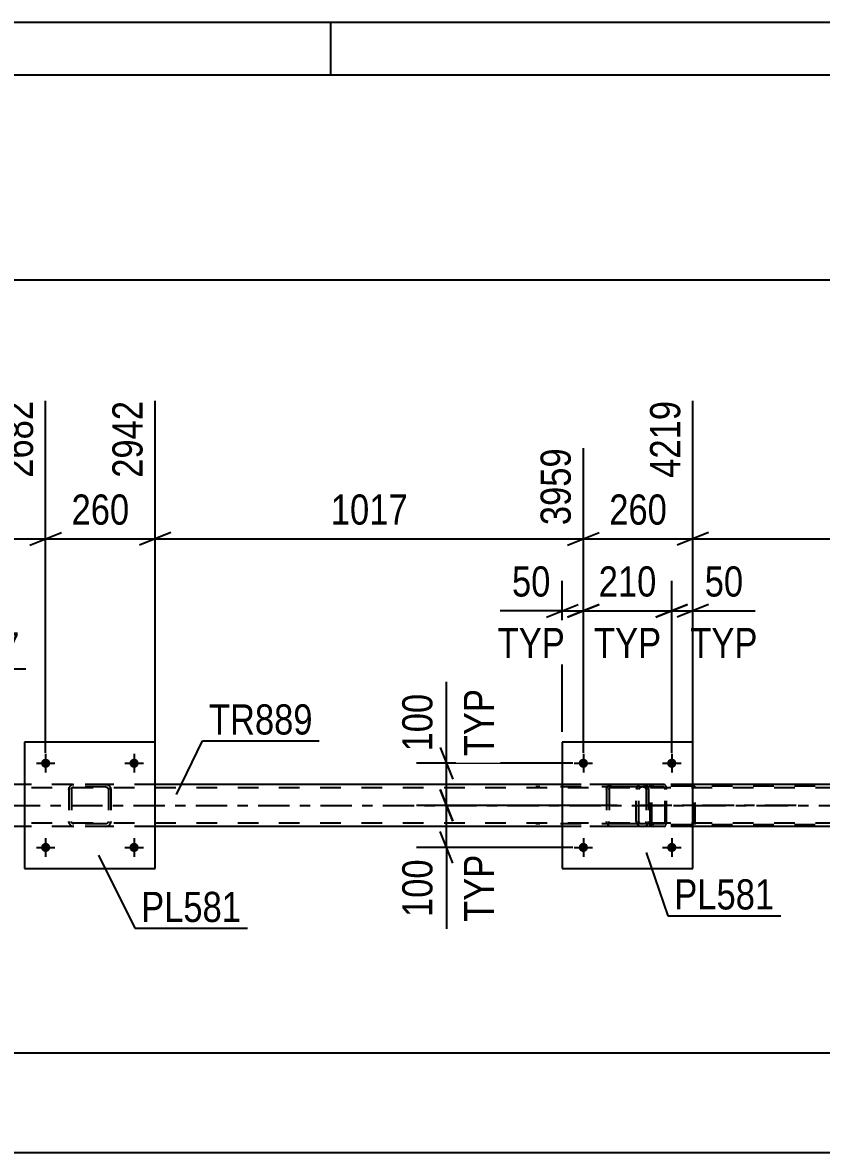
# Model space of a CAD drawing. Header units: millimetres. Extents: x -85 to 756, y -411 to 183.
# Drawn here: x 96.9 to 172.7, y 75.4 to 182.7 of the extents above; entities that cross this region are included whole.
import ezdxf

# ---------------------------------------------------------------- set-up
doc = ezdxf.new("R2010")
doc.units = ezdxf.units.MM
doc.linetypes.add('DXK_LINE_DOT2', pattern=[3.9198, 1.9599, -1.9599])
doc.linetypes.add('DXK_LINE_DOT3', pattern=[5.9187, 2.979, -0.9799, 0.9799, -0.9799])
doc.styles.add('Arial Narrow', font='ARIALN.TTF', dxfattribs={"height": 0.2})

# ---------------------------------------------------------------- blocks, each defined once
blk = doc.blocks.new('Unknown-814185790-1133')
at = {"color": 5, "linetype": 'Continuous'}
for p, q in [((756.15, 182.74), (-84.85, 182.74)), ((126.15, 177.74), (126.15, 182.74)), ((751.15, 177.74), (-79.85, 177.74))]:
    blk.add_line(p, q, dxfattribs=at)
blk = doc.blocks.new('Part-814185790-2708 - 2686')
at = {"color": 2, "linetype": 'Continuous'}
for p, q in [((109.45, 114.37), (97.05, 114.37)), ((97.05, 114.37), (97.05, 102.37)), ((109.45, 102.37), (109.45, 114.37)), ((97.05, 102.37), (109.45, 102.37))]:
    blk.add_line(p, q, dxfattribs=at)
blk = doc.blocks.new('Bolt-814185790-2780 - 2686')
at = {"linetype": 'Continuous'}
for points in [[(99.49, 112.38, -1), (98.61, 112.38, -1)], [(107.89, 112.38, -1), (107.01, 112.38, -1)]]:
    blk.add_hatch(color=1, dxfattribs=at).paths.add_polyline_path(points)
at = {"color": 1, "linetype": 'Continuous'}
for p, q in [((99.05, 113.26), (99.05, 111.5)), ((107.45, 113.26), (107.45, 111.5)), ((98.17, 112.38), (99.93, 112.38)), ((106.57, 112.38), (108.33, 112.38))]:
    blk.add_line(p, q, dxfattribs=at)
blk = doc.blocks.new('Part-814185790-2729 - 2686')
at = {"color": 7, "linetype": 'DXK_LINE_DOT2'}
for p, q in [((152.33, 109.89), (152.37, 110.08)), ((152.37, 110.08), (152.33, 109.89)), ((152.33, 109.89), (152.33, 106.85)), ((152.57, 109.89), (152.59, 109.99)), ((152.57, 109.89), (152.57, 106.85)), ((152.59, 109.99), (152.64, 110.06)), ((152.63, 110.34), (152.81, 110.37)), ((152.81, 110.37), (152.63, 110.34)), ((152.64, 110.06), (152.72, 110.12)), ((152.72, 110.12), (152.81, 110.13)), ((155.85, 110.37), (152.81, 110.37)), ((155.85, 110.13), (152.81, 110.13)), ((155.85, 110.37), (156.04, 110.34)), ((156.04, 110.34), (155.85, 110.37)), ((155.85, 110.13), (155.94, 110.12)), ((155.94, 110.12), (156.02, 110.06)), ((156.02, 110.06), (156.07, 109.99)), ((156.07, 109.99), (156.09, 109.89)), ((156.09, 109.89), (156.09, 106.85)), ((156.3, 110.08), (156.33, 109.89)), ((156.33, 109.89), (156.3, 110.08)), ((156.33, 109.89), (156.33, 106.85)), ((152.37, 106.67), (152.33, 106.85)), ((152.33, 106.85), (152.37, 106.67)), ((152.59, 106.76), (152.57, 106.85)), ((152.64, 106.69), (152.59, 106.76)), ((152.81, 106.37), (152.63, 106.41)), ((152.63, 106.41), (152.81, 106.37)), ((152.72, 106.63), (152.64, 106.69)), ((152.81, 106.61), (152.72, 106.63)), ((155.85, 106.61), (152.81, 106.61)), ((155.85, 106.37), (152.81, 106.37)), ((155.94, 106.63), (155.85, 106.61)), ((156.04, 106.41), (155.85, 106.37)), ((155.85, 106.37), (156.04, 106.41)), ((156.02, 106.69), (155.94, 106.63)), ((156.07, 106.76), (156.02, 106.69)), ((156.09, 106.85), (156.07, 106.76)), ((156.33, 106.85), (156.3, 106.67)), ((156.3, 106.67), (156.33, 106.85))]:
    blk.add_line(p, q, dxfattribs=at)
at = {"color": 7, "linetype": 'DXK_LINE_DOT3'}
blk.add_line((154.33, 108.37), (154.33, 108.37), dxfattribs=at)
at = {"color": 7, "linetype": 'DXK_LINE_DOT2'}
for centre, start, end in [((152.81, 109.89), 112.5, 157.5), ((152.81, 109.89), 112.5, 157.5), ((155.85, 109.89), 22.5, 67.5), ((155.85, 109.89), 22.5, 67.5), ((152.81, 106.85), 202.5, 247.5), ((152.81, 106.85), 202.5, 247.5), ((155.85, 106.85), 292.5, 337.5), ((155.85, 106.85), 292.5, 337.5)]:
    blk.add_arc(centre, 0.48, start, end, dxfattribs=at)
blk = doc.blocks.new('Part-814185790-2734 - 2686')
at = {"color": 2, "linetype": 'Continuous'}
for p, q in [((160.53, 114.37), (148.13, 114.37)), ((148.13, 114.37), (148.13, 102.37)), ((160.53, 102.37), (160.53, 114.37)), ((148.13, 102.37), (160.53, 102.37))]:
    blk.add_line(p, q, dxfattribs=at)
blk = doc.blocks.new('Part-814185790-2735 - 2686')
at = {"color": 7, "linetype": 'DXK_LINE_DOT2'}
for p, q in [((101.25, 109.89), (101.29, 110.08)), ((101.29, 110.08), (101.25, 109.89)), ((101.25, 109.89), (101.25, 106.85)), ((101.49, 109.89), (101.51, 109.99)), ((101.49, 109.89), (101.49, 106.85)), ((101.51, 109.99), (101.56, 110.06)), ((101.55, 110.34), (101.73, 110.37)), ((101.73, 110.37), (101.55, 110.34)), ((101.56, 110.06), (101.64, 110.12)), ((101.64, 110.12), (101.73, 110.13)), ((104.77, 110.37), (101.73, 110.37)), ((104.77, 110.13), (101.73, 110.13)), ((104.77, 110.37), (104.96, 110.34)), ((104.96, 110.34), (104.77, 110.37)), ((104.77, 110.13), (104.86, 110.12)), ((104.86, 110.12), (104.94, 110.06)), ((104.94, 110.06), (104.99, 109.99)), ((104.99, 109.99), (105.01, 109.89)), ((105.01, 109.89), (105.01, 106.85)), ((105.22, 110.08), (105.25, 109.89)), ((105.25, 109.89), (105.22, 110.08)), ((105.25, 109.89), (105.25, 106.85)), ((101.29, 106.67), (101.25, 106.85)), ((101.25, 106.85), (101.29, 106.67)), ((101.51, 106.76), (101.49, 106.85)), ((101.56, 106.69), (101.51, 106.76)), ((101.73, 106.37), (101.55, 106.41)), ((101.55, 106.41), (101.73, 106.37)), ((101.64, 106.63), (101.56, 106.69)), ((101.73, 106.61), (101.64, 106.63)), ((104.77, 106.61), (101.73, 106.61)), ((104.77, 106.37), (101.73, 106.37)), ((104.86, 106.63), (104.77, 106.61)), ((104.96, 106.41), (104.77, 106.37)), ((104.77, 106.37), (104.96, 106.41)), ((104.94, 106.69), (104.86, 106.63)), ((104.99, 106.76), (104.94, 106.69)), ((105.01, 106.85), (104.99, 106.76)), ((105.25, 106.85), (105.22, 106.67)), ((105.22, 106.67), (105.25, 106.85))]:
    blk.add_line(p, q, dxfattribs=at)
at = {"color": 7, "linetype": 'DXK_LINE_DOT3'}
blk.add_line((103.25, 108.37), (103.25, 108.37), dxfattribs=at)
at = {"color": 7, "linetype": 'DXK_LINE_DOT2'}
for centre, start, end in [((101.73, 109.89), 112.5, 157.5), ((101.73, 109.89), 112.5, 157.5), ((104.77, 109.89), 22.5, 67.5), ((104.77, 109.89), 22.5, 67.5), ((101.73, 106.85), 202.5, 247.5), ((101.73, 106.85), 202.5, 247.5), ((104.77, 106.85), 292.5, 337.5), ((104.77, 106.85), 292.5, 337.5)]:
    blk.add_arc(centre, 0.48, start, end, dxfattribs=at)
blk = doc.blocks.new('Bolt-814185790-2739 - 2686')
at = {"linetype": 'Continuous'}
for points in [[(150.57, 104.38, -1), (149.69, 104.38, -1)], [(158.97, 104.38, -1), (158.09, 104.38, -1)]]:
    blk.add_hatch(color=1, dxfattribs=at).paths.add_polyline_path(points)
at = {"color": 1, "linetype": 'Continuous'}
for p, q in [((150.13, 105.26), (150.13, 103.5)), ((158.53, 105.26), (158.53, 103.5)), ((149.25, 104.38), (151.01, 104.38)), ((157.65, 104.38), (159.41, 104.38))]:
    blk.add_line(p, q, dxfattribs=at)
blk = doc.blocks.new('Bolt-814185790-2740 - 2686')
at = {"linetype": 'Continuous'}
for points in [[(150.57, 112.38, -1), (149.69, 112.38, -1)], [(158.97, 112.38, -1), (158.09, 112.38, -1)]]:
    blk.add_hatch(color=1, dxfattribs=at).paths.add_polyline_path(points)
at = {"color": 1, "linetype": 'Continuous'}
for p, q in [((150.13, 113.26), (150.13, 111.5)), ((158.53, 113.26), (158.53, 111.5)), ((149.25, 112.38), (151.01, 112.38)), ((157.65, 112.38), (159.41, 112.38))]:
    blk.add_line(p, q, dxfattribs=at)
blk = doc.blocks.new('Bolt-814185790-2741 - 2686')
at = {"linetype": 'Continuous'}
for points in [[(99.49, 104.38, -1), (98.61, 104.38, -1)], [(107.89, 104.38, -1), (107.01, 104.38, -1)]]:
    blk.add_hatch(color=1, dxfattribs=at).paths.add_polyline_path(points)
at = {"color": 1, "linetype": 'Continuous'}
for p, q in [((99.05, 105.26), (99.05, 103.5)), ((107.45, 105.26), (107.45, 103.5)), ((98.17, 104.38), (99.93, 104.38)), ((106.57, 104.38), (108.33, 104.38))]:
    blk.add_line(p, q, dxfattribs=at)
blk = doc.blocks.new('Part-814185790-2890 - 2686')
at = {"color": 7, "linetype": 'DXK_LINE_DOT2'}
for p, q in [((156.51, 110.18), (156.48, 110.05)), ((156.48, 106.69), (156.48, 110.05)), ((156.65, 110.05), (156.66, 110.12)), ((156.65, 106.69), (156.65, 110.05)), ((156.66, 110.12), (156.7, 110.17)), ((156.82, 110.37), (156.69, 110.35)), ((156.7, 110.17), (156.75, 110.2)), ((156.75, 110.2), (156.82, 110.21)), ((172.15, 110.37), (156.82, 110.37)), ((172.15, 110.21), (156.82, 110.21)), ((160.53, 110.35), (160.4, 110.37)), ((160.4, 110.21), (160.46, 110.2)), ((160.46, 110.2), (160.52, 110.17)), ((160.52, 110.17), (160.55, 110.12)), ((160.55, 110.12), (160.57, 110.05)), ((160.57, 106.69), (160.57, 110.05)), ((160.74, 110.05), (160.71, 110.18)), ((160.74, 106.69), (160.74, 110.05)), ((156.48, 106.69), (156.51, 106.57)), ((156.66, 106.63), (156.65, 106.69)), ((156.7, 106.58), (156.66, 106.63)), ((156.69, 106.4), (156.82, 106.37)), ((156.75, 106.55), (156.7, 106.58)), ((156.82, 106.53), (156.75, 106.55)), ((172.15, 106.53), (156.82, 106.53)), ((172.15, 106.37), (156.82, 106.37)), ((160.46, 106.55), (160.4, 106.53)), ((160.4, 106.37), (160.53, 106.4)), ((160.52, 106.58), (160.46, 106.55)), ((160.55, 106.63), (160.52, 106.58)), ((160.57, 106.69), (160.55, 106.63)), ((160.71, 106.57), (160.74, 106.69))]:
    blk.add_line(p, q, dxfattribs=at)
at = {"color": 7, "linetype": 'DXK_LINE_DOT3'}
blk.add_line((170.36, 108.37), (155.19, 108.37), dxfattribs=at)
at = {"color": 7, "linetype": 'DXK_LINE_DOT2'}
for centre, start, end in [((156.81, 110.04), 110.7583, 155.68), ((160.41, 110.04), 24.32, 69.2417), ((156.81, 106.71), 204.32, 249.2417)]:
    blk.add_arc(centre, 0.331, start, end, dxfattribs=at)
blk = doc.blocks.new('Part-814185790-2809 - 2686')
at = {"color": 7, "linetype": 'DXK_LINE_DOT2'}
for p, q in [((640.59, 110.05), (36.37, 110.05)), ((109.45, 110.37), (97.05, 110.37)), ((160.53, 110.37), (148.13, 110.37)), ((640.59, 106.69), (36.37, 106.69)), ((109.45, 106.37), (97.05, 106.37)), ((160.53, 106.37), (148.13, 106.37))]:
    blk.add_line(p, q, dxfattribs=at)
at = {"color": 2, "linetype": 'Continuous'}
for p, q in [((97.05, 110.37), (85.06, 110.37)), ((148.13, 110.37), (109.45, 110.37)), ((199.21, 110.37), (160.53, 110.37)), ((97.05, 106.37), (85.06, 106.37)), ((148.13, 106.37), (109.45, 106.37)), ((199.21, 106.37), (160.53, 106.37))]:
    blk.add_line(p, q, dxfattribs=at)
at = {"color": 7, "linetype": 'DXK_LINE_DOT3'}
blk.add_line((36.37, 108.37), (640.59, 108.37), dxfattribs=at)
blk = doc.blocks.new('Part-814185790-2986 - 2686')
at = {"color": 7, "linetype": 'DXK_LINE_DOT2'}
for p, q in [((157.76, 110.37), (145.6, 110.37)), ((157.76, 110.13), (145.6, 110.13)), ((155.2, 110.08), (155.16, 109.89)), ((155.16, 106.85), (155.16, 109.89)), ((155.41, 109.89), (155.43, 109.99)), ((155.41, 106.85), (155.41, 109.89)), ((155.43, 109.99), (155.49, 110.06)), ((155.66, 110.37), (155.47, 110.34)), ((155.49, 110.06), (155.57, 110.12)), ((155.57, 110.12), (155.66, 110.13)), ((156.48, 110.13), (156.48, 110.37)), ((157.86, 110.34), (157.76, 110.37)), ((157.76, 110.13), (157.81, 110.12)), ((157.81, 110.12), (157.85, 110.06)), ((157.85, 110.06), (157.88, 109.99)), ((157.95, 110.23), (157.86, 110.34)), ((157.88, 109.99), (157.89, 109.89)), ((157.89, 106.85), (157.89, 109.89)), ((158.01, 110.08), (157.95, 110.23)), ((158.03, 109.89), (158.01, 110.08)), ((158.03, 106.85), (158.03, 109.89)), ((157.76, 106.61), (145.6, 106.61)), ((157.76, 106.37), (145.6, 106.37)), ((155.16, 106.85), (155.2, 106.67)), ((155.43, 106.76), (155.41, 106.85)), ((155.49, 106.69), (155.43, 106.76)), ((155.47, 106.41), (155.66, 106.37)), ((155.57, 106.63), (155.49, 106.69)), ((155.66, 106.61), (155.57, 106.63)), ((156.48, 106.37), (156.48, 106.61)), ((157.81, 106.63), (157.76, 106.61)), ((157.76, 106.37), (157.86, 106.41)), ((157.85, 106.69), (157.81, 106.63)), ((157.88, 106.76), (157.85, 106.69)), ((157.86, 106.41), (157.95, 106.52)), ((157.89, 106.85), (157.88, 106.76)), ((157.95, 106.52), (157.96, 106.55)), ((157.96, 106.55), (158.01, 106.67)), ((158.01, 106.67), (158.03, 106.85))]:
    blk.add_line(p, q, dxfattribs=at)
for centre, start, end in [((155.65, 109.88), 111.1941, 156.1506), ((155.65, 106.87), 203.8494, 248.8059)]:
    blk.add_arc(centre, 0.492, start, end, dxfattribs=at)
blk = doc.blocks.new('StraightDimension-814185790-3109 - 2686')
at = {"color": 7, "linetype": 'Continuous'}
for p, q in [((137.14, 112.38), (137.14, 120.11)), ((137.14, 112.38), (137.14, 120.11)), ((136.54, 113.88), (137.74, 110.88)), ((149.13, 112.38), (134.29, 112.38)), ((137.14, 108.37), (137.14, 112.38)), ((137.74, 106.87), (136.54, 109.87)), ((153.33, 108.37), (134.29, 108.37))]:
    blk.add_line(p, q, dxfattribs=at)
at = {"color": 0}
blk.add_wipeout([(136.39, 119.58), (132.19, 119.58), (132.19, 112.9), (136.39, 112.9)], dxfattribs=at)
at = {"color": 0, "linetype": 'Continuous'}
blk.add_wipeout([(142.24, 120.04), (138.04, 120.04), (138.04, 112.45), (142.24, 112.45)], dxfattribs=at)
at = {"color": 3, "linetype": 'Continuous', "style": 'Arial Narrow'}
blk.add_text('TYP', height=2.863, rotation=90.0002, dxfattribs=at).set_placement((141.64, 113.05))
at = {"color": 3, "style": 'Arial Narrow'}
blk.add_text('100', height=2.863, rotation=90.0002, dxfattribs=at).set_placement((135.79, 113.5))
blk = doc.blocks.new('StraightDimension-814185790-3125 - 2686')
at = {"color": 7, "linetype": 'Continuous'}
for p, q in [((158.53, 113.38), (158.53, 129.72)), ((160.53, 115.37), (160.53, 129.72)), ((157.03, 126.27), (160.03, 127.47)), ((158.53, 126.87), (160.53, 126.87)), ((162.03, 127.47), (159.03, 126.27)), ((160.53, 126.87), (166.44, 126.87)), ((160.53, 126.87), (166.44, 126.87))]:
    blk.add_line(p, q, dxfattribs=at)
at = {"color": 0}
blk.add_wipeout([(165.91, 127.62), (165.91, 131.82), (161.06, 131.82), (161.06, 127.62)], dxfattribs=at)
at = {"color": 0, "linetype": 'Continuous'}
blk.add_wipeout([(167.28, 121.77), (167.28, 125.97), (159.69, 125.97), (159.69, 121.77)], dxfattribs=at)
at = {"color": 3, "style": 'Arial Narrow'}
blk.add_text('50', height=2.863, dxfattribs=at).set_placement((161.66, 128.22))
at = {"color": 3, "linetype": 'Continuous', "style": 'Arial Narrow'}
blk.add_text('TYP', height=2.863, dxfattribs=at).set_placement((160.29, 122.37))
blk = doc.blocks.new('StraightDimension-814185790-11124 - 2686')
at = {"color": 7, "linetype": 'Continuous'}
for p, q in [((109.45, 111.37), (109.45, 146.82)), ((150.13, 113.38), (150.13, 142.32)), ((110.95, 134.3), (107.95, 133.1)), ((148.63, 133.1), (151.63, 134.3)), ((109.45, 133.7), (150.13, 133.7))]:
    blk.add_line(p, q, dxfattribs=at)
at = {"color": 0}
blk.add_wipeout([(134.05, 134.45), (134.05, 138.65), (125.54, 138.65), (125.54, 134.45)], dxfattribs=at)
at = {"color": 3, "style": 'Arial Narrow'}
blk.add_text('1017', height=2.863, dxfattribs=at).set_placement((126.14, 135.05))
at = {"color": 0, "linetype": 'Continuous'}
blk.add_wipeout([(149.53, 142.92), (145.33, 142.92), (145.33, 134.4), (149.53, 134.4)], dxfattribs=at)
at = {"color": 3, "linetype": 'Continuous', "style": 'Arial Narrow'}
blk.add_text('3959', height=2.863, rotation=90.0002, dxfattribs=at).set_placement((148.93, 135))
blk = doc.blocks.new('StraightDimension-814185790-3052 - 2686')
at = {"color": 7, "linetype": 'Continuous'}
blk.add_line((11.14, 75.41), (640.59, 75.41), dxfattribs=at)
blk = doc.blocks.new('StraightDimension-814185790-3094 - 2686')
at = {"color": 7, "linetype": 'Continuous'}
for p, q in [((136.54, 109.87), (137.74, 106.87)), ((153.33, 108.37), (134.29, 108.37)), ((137.14, 104.38), (137.14, 108.37)), ((137.74, 102.88), (136.54, 105.88)), ((149.13, 104.38), (134.29, 104.38)), ((137.14, 104.38), (137.14, 96.64)), ((137.14, 104.38), (137.14, 96.64))]:
    blk.add_line(p, q, dxfattribs=at)
at = {"color": 0, "linetype": 'Continuous'}
blk.add_wipeout([(142.24, 104.3), (138.04, 104.3), (138.04, 96.71), (142.24, 96.71)], dxfattribs=at)
at = {"color": 0}
blk.add_wipeout([(136.39, 103.85), (132.19, 103.85), (132.19, 97.17), (136.39, 97.17)], dxfattribs=at)
at = {"color": 3, "style": 'Arial Narrow'}
blk.add_text('100', height=2.863, rotation=90.0002, dxfattribs=at).set_placement((135.79, 97.77))
at = {"color": 3, "linetype": 'Continuous', "style": 'Arial Narrow'}
blk.add_text('TYP', height=2.863, rotation=90.0002, dxfattribs=at).set_placement((141.64, 97.31))
blk = doc.blocks.new('StraightDimension-814185790-3138 - 2686')
at = {"color": 7, "linetype": 'Continuous'}
for p, q in [((150.13, 113.38), (150.13, 129.72)), ((158.53, 113.38), (158.53, 129.72)), ((148.63, 126.27), (151.63, 127.47)), ((150.13, 126.87), (158.53, 126.87)), ((160.03, 127.47), (157.03, 126.27))]:
    blk.add_line(p, q, dxfattribs=at)
at = {"color": 0}
blk.add_wipeout([(157.68, 127.62), (157.68, 131.82), (150.99, 131.82), (150.99, 127.62)], dxfattribs=at)
at = {"color": 0, "linetype": 'Continuous'}
blk.add_wipeout([(158.13, 121.77), (158.13, 125.97), (150.54, 125.97), (150.54, 121.77)], dxfattribs=at)
at = {"color": 3, "style": 'Arial Narrow'}
blk.add_text('210', height=2.863, dxfattribs=at).set_placement((151.59, 128.22))
at = {"color": 3, "linetype": 'Continuous', "style": 'Arial Narrow'}
blk.add_text('TYP', height=2.863, dxfattribs=at).set_placement((151.14, 122.37))
blk = doc.blocks.new('StraightDimension-814185790-3154 - 2686')
at = {"color": 7, "linetype": 'Continuous'}
for p, q in [((148.13, 115.37), (148.13, 129.72)), ((150.13, 113.38), (150.13, 129.72)), ((148.13, 126.87), (142.23, 126.87)), ((148.13, 126.87), (142.23, 126.87)), ((146.63, 126.27), (149.63, 127.47)), ((148.13, 126.87), (150.13, 126.87)), ((151.63, 127.47), (148.63, 126.27))]:
    blk.add_line(p, q, dxfattribs=at)
at = {"color": 0}
blk.add_wipeout([(147.61, 127.62), (147.61, 131.82), (142.75, 131.82), (142.75, 127.62)], dxfattribs=at)
at = {"color": 0, "linetype": 'Continuous'}
blk.add_wipeout([(148.97, 121.77), (148.97, 125.97), (141.39, 125.97), (141.39, 121.77)], dxfattribs=at)
at = {"color": 3, "style": 'Arial Narrow'}
blk.add_text('50', height=2.863, dxfattribs=at).set_placement((143.35, 128.22))
at = {"color": 3, "linetype": 'Continuous', "style": 'Arial Narrow'}
blk.add_text('TYP', height=2.863, dxfattribs=at).set_placement((141.99, 122.37))
blk = doc.blocks.new('StraightDimension-814185790-3168 - 2686')
at = {"color": 7, "linetype": 'Continuous'}
blk.add_line((10.5, 158.31), (641.23, 158.31), dxfattribs=at)
blk = doc.blocks.new('StraightDimension-814185790-3191 - 2686')
at = {"color": 7, "linetype": 'Continuous'}
blk.add_line((75.36, 84.87), (640.59, 84.87), dxfattribs=at)
blk = doc.blocks.new('StraightDimension-814185790-11122 - 2686')
at = {"color": 7, "linetype": 'Continuous'}
for p, q in [((160.53, 111.28), (160.53, 146.82)), ((201.21, 113.38), (201.21, 142.32)), ((162.03, 134.3), (159.03, 133.1)), ((199.71, 133.1), (202.71, 134.3)), ((160.53, 133.7), (201.21, 133.7))]:
    blk.add_line(p, q, dxfattribs=at)
at = {"color": 0}
blk.add_wipeout([(185.13, 134.45), (185.13, 138.65), (176.62, 138.65), (176.62, 134.45)], dxfattribs=at)
at = {"color": 3, "style": 'Arial Narrow'}
blk.add_text('1017', height=2.863, dxfattribs=at).set_placement((177.22, 135.05))
at = {"color": 0, "linetype": 'Continuous'}
blk.add_wipeout([(200.61, 142.92), (196.41, 142.92), (196.41, 134.4), (200.61, 134.4)], dxfattribs=at)
at = {"color": 3, "linetype": 'Continuous', "style": 'Arial Narrow'}
blk.add_text('5236', height=2.863, rotation=90.0002, dxfattribs=at).set_placement((200.01, 135))
blk = doc.blocks.new('StraightDimension-814185790-11123 - 2686')
at = {"color": 7, "linetype": 'Continuous'}
for p, q in [((160.53, 111.28), (160.53, 146.82)), ((150.13, 113.38), (150.13, 142.32)), ((148.63, 133.1), (151.63, 134.3)), ((162.03, 134.3), (159.03, 133.1)), ((150.13, 133.7), (160.53, 133.7))]:
    blk.add_line(p, q, dxfattribs=at)
at = {"color": 0}
blk.add_wipeout([(158.68, 134.45), (158.68, 138.65), (151.99, 138.65), (151.99, 134.45)], dxfattribs=at)
at = {"color": 3, "style": 'Arial Narrow'}
blk.add_text('260', height=2.863, dxfattribs=at).set_placement((152.59, 135.05))
at = {"color": 0, "linetype": 'Continuous'}
blk.add_wipeout([(159.93, 147.42), (155.73, 147.42), (155.73, 138.9), (159.93, 138.9)], dxfattribs=at)
at = {"color": 3, "linetype": 'Continuous', "style": 'Arial Narrow'}
blk.add_text('4219', height=2.863, rotation=90.0002, dxfattribs=at).set_placement((159.33, 139.5))
blk = doc.blocks.new('StraightDimension-814185790-11125 - 2686')
at = {"color": 7, "linetype": 'Continuous'}
for p, q in [((99.05, 113.38), (99.05, 146.82)), ((109.45, 111.37), (109.45, 146.82)), ((97.55, 133.1), (100.55, 134.3)), ((110.95, 134.3), (107.95, 133.1)), ((99.05, 133.7), (109.45, 133.7))]:
    blk.add_line(p, q, dxfattribs=at)
at = {"color": 0}
blk.add_wipeout([(107.59, 134.45), (107.59, 138.65), (100.91, 138.65), (100.91, 134.45)], dxfattribs=at)
at = {"color": 3, "style": 'Arial Narrow'}
blk.add_text('260', height=2.863, dxfattribs=at).set_placement((101.51, 135.05))
at = {"color": 0, "linetype": 'Continuous'}
blk.add_wipeout([(108.85, 147.42), (104.65, 147.42), (104.65, 138.9), (108.85, 138.9)], dxfattribs=at)
at = {"color": 3, "linetype": 'Continuous', "style": 'Arial Narrow'}
blk.add_text('2942', height=2.863, rotation=90.0002, dxfattribs=at).set_placement((108.25, 139.5))
blk = doc.blocks.new('StraightDimension-814185790-11126 - 2686')
at = {"color": 7, "linetype": 'Continuous'}
for p, q in [((85.06, 111.37), (85.06, 146.82)), ((99.05, 113.38), (99.05, 146.82)), ((86.56, 134.3), (83.56, 133.1)), ((97.55, 133.1), (100.55, 134.3)), ((85.06, 133.7), (99.05, 133.7))]:
    blk.add_line(p, q, dxfattribs=at)
at = {"color": 0}
blk.add_wipeout([(95.4, 134.45), (95.4, 138.65), (88.71, 138.65), (88.71, 134.45)], dxfattribs=at)
at = {"color": 3, "style": 'Arial Narrow'}
blk.add_text('350', height=2.863, dxfattribs=at).set_placement((89.31, 135.05))
at = {"color": 0, "linetype": 'Continuous'}
blk.add_wipeout([(98.45, 147.42), (94.25, 147.42), (94.25, 138.9), (98.45, 138.9)], dxfattribs=at)
at = {"color": 3, "linetype": 'Continuous', "style": 'Arial Narrow'}
blk.add_text('2682', height=2.863, rotation=90.0002, dxfattribs=at).set_placement((97.85, 139.5))
blk = doc.blocks.new('Mark-814185790-2704 - 2686')
at = {"color": 30, "linetype": 'Continuous'}
for p, q in [((104.08, 103.65), (107.52, 96.7)), ((107.52, 96.7), (118.23, 96.7))]:
    blk.add_line(p, q, dxfattribs=at)
at = {"color": 0}
blk.add_wipeout([(117.63, 97.3), (117.63, 100.3), (108.12, 100.3), (108.12, 97.3)], dxfattribs=at)
blk.add_wipeout([(117.63, 97.3), (117.63, 100.3), (108.12, 100.3), (108.12, 97.3)], dxfattribs=at)
at = {"color": 3, "style": 'Arial Narrow'}
blk.add_text('PL581', height=2.863, dxfattribs=at).set_placement((108.12, 97.3))
blk = doc.blocks.new('Mark-814185790-2730 - 2686')
at = {"color": 30, "linetype": 'Continuous'}
for p, q in [((156.11, 103.89), (158.17, 97.89)), ((158.17, 97.89), (168.88, 97.89))]:
    blk.add_line(p, q, dxfattribs=at)
at = {"color": 0}
blk.add_wipeout([(168.28, 98.49), (168.28, 101.49), (158.77, 101.49), (158.77, 98.49)], dxfattribs=at)
blk.add_wipeout([(168.28, 98.49), (168.28, 101.49), (158.77, 101.49), (158.77, 98.49)], dxfattribs=at)
at = {"color": 3, "style": 'Arial Narrow'}
blk.add_text('PL581', height=2.863, dxfattribs=at).set_placement((158.77, 98.49))
blk = doc.blocks.new('Mark-814185790-2805 - 2686')
at = {"color": 30, "linetype": 'Continuous'}
for p, q in [((111.49, 109.41), (113.96, 114.51)), ((113.96, 114.51), (125.03, 114.51))]:
    blk.add_line(p, q, dxfattribs=at)
at = {"color": 0}
blk.add_wipeout([(124.43, 115.11), (124.43, 118.11), (114.56, 118.11), (114.56, 115.11)], dxfattribs=at)
blk.add_wipeout([(124.43, 115.11), (124.43, 118.11), (114.56, 118.11), (114.56, 115.11)], dxfattribs=at)
at = {"color": 3, "style": 'Arial Narrow'}
blk.add_text('TR889', height=2.863, dxfattribs=at).set_placement((114.56, 115.11))
blk = doc.blocks.new('Mark-814185790-2930 - 2686')
at = {"color": 30, "linetype": 'Continuous'}
for p, q in [((73.04, 110.6), (86.48, 121.34)), ((86.48, 121.34), (97.18, 121.34))]:
    blk.add_line(p, q, dxfattribs=at)
at = {"color": 0}
blk.add_wipeout([(96.58, 121.94), (96.58, 124.94), (87.08, 124.94), (87.08, 121.94)], dxfattribs=at)
blk.add_wipeout([(96.58, 121.94), (96.58, 124.94), (87.08, 124.94), (87.08, 121.94)], dxfattribs=at)
at = {"color": 3, "style": 'Arial Narrow'}
blk.add_text('PL277', height=2.863, dxfattribs=at).set_placement((87.08, 121.94))

msp = doc.modelspace()

# ---------------------------------------------------------------- block references
for name in ['Unknown-814185790-1133', 'Part-814185790-2708 - 2686', 'Part-814185790-2734 - 2686', 'Bolt-814185790-2780 - 2686', 'Bolt-814185790-2740 - 2686', 'Part-814185790-2809 - 2686', 'Part-814185790-2735 - 2686', 'Part-814185790-2986 - 2686', 'Part-814185790-2729 - 2686', 'Part-814185790-2890 - 2686', 'Bolt-814185790-2741 - 2686', 'Bolt-814185790-2739 - 2686']:
    msp.add_blockref(name, (0, 0))

# ---------------------------------------------------------------- next in the draw order: block references
for name in ['StraightDimension-814185790-3125 - 2686', 'StraightDimension-814185790-3109 - 2686', 'StraightDimension-814185790-3052 - 2686']:
    msp.add_blockref(name, (0, 0))

# ---------------------------------------------------------------- next in the draw order: block references
for name in ['StraightDimension-814185790-11124 - 2686', 'StraightDimension-814185790-3094 - 2686']:
    msp.add_blockref(name, (0, 0))

# ---------------------------------------------------------------- next in the draw order: block references
for name in ['StraightDimension-814185790-3138 - 2686', 'StraightDimension-814185790-3191 - 2686']:
    msp.add_blockref(name, (0, 0))

# ---------------------------------------------------------------- next in the draw order: block references
for name in ['StraightDimension-814185790-3154 - 2686', 'Mark-814185790-2704 - 2686', 'Mark-814185790-2730 - 2686']:
    msp.add_blockref(name, (0, 0))

# ---------------------------------------------------------------- next in the draw order: block references
msp.add_blockref('StraightDimension-814185790-3168 - 2686', (0, 0))

# ---------------------------------------------------------------- next in the draw order: block references
for name in ['StraightDimension-814185790-11125 - 2686', 'StraightDimension-814185790-11122 - 2686', 'Mark-814185790-2805 - 2686']:
    msp.add_blockref(name, (0, 0))

# ---------------------------------------------------------------- next in the draw order: block references
for name in ['StraightDimension-814185790-11126 - 2686', 'StraightDimension-814185790-11123 - 2686']:
    msp.add_blockref(name, (0, 0))

# ---------------------------------------------------------------- next in the draw order: block references
msp.add_blockref('Mark-814185790-2930 - 2686', (0, 0))

doc.saveas('drawing.dxf')
